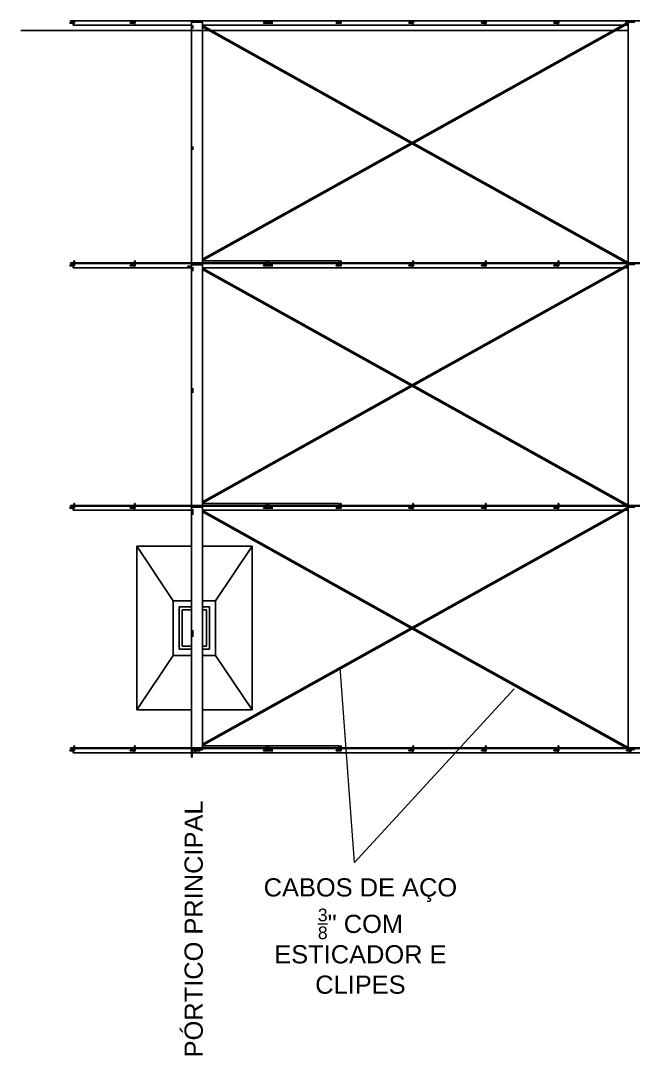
# Model space of a CAD drawing. Header units: inches. Extents: x -37 to 842, y -205 to 94.
# Drawn here: x 5.07 to 10.12, y -202.99 to -194.46 of the extents above; entities that cross this region are included whole.
import ezdxf

# ---------------------------------------------------------------- set-up
doc = ezdxf.new("R2010")
doc.units = ezdxf.units.IN
doc.header["$MEASUREMENT"] = 0
doc.linetypes.add('DIVIDE', pattern=[1.25, 0.5, -0.25, 0, -0.25, 0, -0.25])
doc.layers.add('COTA_COTAS', color=2, linetype='Continuous', lineweight=0)
doc.layers.add('REFERENCIA_DAS_BARRAS', color=2, linetype='Continuous', lineweight=9)
doc.layers.add('LCL-LINHACORTE', color=171, linetype='DIVIDE')
doc.layers.add('Planta_coberta-VIS', color=7, linetype='Continuous')
doc.styles.get("Standard").update_dxf_attribs({"font": 'arial.ttf'})

msp = doc.modelspace()

# ---------------------------------------------------------------- linework, layer by layer
at = {"layer": 'COTA_COTAS'}
for q in [(7.7033, -199.7934), (9.137, -199.9684)]:
    msp.add_line((7.8222, -201.4024), q, dxfattribs=at)
at = {"layer": 'LCL-LINHACORTE', "ltscale": 10}
msp.add_line((5.0703, -194.5401), (29.2764, -194.5401), dxfattribs=at)
at = {"layer": 'Planta_coberta-VIS'}
for p, q in [((5.4739, -194.4798), (5.4739, -194.4748)), ((5.4739, -194.4748), (5.5089, -194.4748)), ((5.4739, -194.4798), (5.5139, -194.4798)), ((5.4805, -194.4616), (5.4805, -194.4566)), ((5.4805, -194.4616), (5.5023, -194.4616)), ((5.5023, -194.4616), (5.5023, -194.4566)), ((5.5023, -194.4748), (5.5023, -194.4616)), ((5.5023, -194.4616), (6.5023, -194.4616)), ((5.5023, -194.4966), (5.5023, -194.4798)), ((5.5023, -194.4966), (6.0054, -194.4966)), ((5.5089, -194.4748), (5.5089, -194.4616)), ((5.5139, -194.4798), (5.5139, -194.4616)), ((5.9739, -194.4798), (5.9739, -194.4748)), ((5.9739, -194.4748), (6.0089, -194.4748)), ((5.9739, -194.4798), (6.0139, -194.4798)), ((6.0054, -194.4966), (6.0074, -194.4966)), ((6.0074, -194.4748), (6.0074, -194.4616)), ((6.0074, -194.4966), (6.0074, -194.4798)), ((6.0074, -194.4966), (6.0102, -194.4966)), ((6.0089, -194.4748), (6.0089, -194.4616)), ((6.0102, -194.4966), (6.4781, -194.4966)), ((6.0139, -194.4798), (6.0139, -194.4616)), ((6.4781, -194.4646), (6.4781, -194.4616)), ((6.4781, -194.4682), (6.4781, -194.4646)), ((6.4781, -194.4646), (6.5681, -194.4646)), ((6.4781, -194.4718), (6.4781, -194.4682)), ((6.4781, -194.4718), (6.5681, -194.4718)), ((6.4781, -196.4566), (6.4781, -194.4718)), ((6.4818, -194.5135), (6.4818, -194.4982)), ((6.4818, -194.5135), (6.4878, -194.5135)), ((6.4818, -194.5228), (6.4818, -194.5135)), ((6.4841, -194.4655), (6.5681, -194.4655)), ((6.4841, -194.4682), (6.4841, -194.4655)), ((6.4841, -194.4709), (6.4841, -194.4682)), ((6.4841, -194.4709), (6.5681, -194.4709)), ((6.4878, -194.4682), (6.4878, -194.4655)), ((6.4878, -194.4709), (6.4878, -194.4682)), ((6.4878, -194.4682), (6.4878, -194.4682)), ((6.4878, -194.5135), (6.4878, -194.4982)), ((6.4878, -194.5228), (6.4878, -194.5135)), ((6.4976, -194.4709), (6.4976, -194.4655)), ((6.5005, -194.4655), (6.5005, -194.4655)), ((6.5005, -194.4655), (6.5007, -194.466)), ((6.5007, -194.4704), (6.5005, -194.4708)), ((6.5005, -194.4708), (6.5005, -194.4709)), ((6.5007, -194.466), (6.501, -194.4665)), ((6.501, -194.4699), (6.5007, -194.4704)), ((6.501, -194.4665), (6.5012, -194.467)), ((6.5012, -194.4694), (6.501, -194.4699)), ((6.5013, -194.4657), (6.5011, -194.4655)), ((6.5011, -194.4709), (6.5013, -194.4707)), ((6.5012, -194.467), (6.5015, -194.4675)), ((6.5015, -194.4688), (6.5012, -194.4694)), ((6.5016, -194.4655), (6.5013, -194.4657)), ((6.5015, -194.4662), (6.5013, -194.4657)), ((6.5013, -194.4707), (6.5015, -194.4702)), ((6.5016, -194.4709), (6.5013, -194.4707)), ((6.5028, -194.4655), (6.5015, -194.4662)), ((6.5018, -194.4667), (6.5015, -194.4662)), ((6.5015, -194.4675), (6.5018, -194.4681)), ((6.5018, -194.4683), (6.5015, -194.4688)), ((6.5015, -194.4702), (6.5018, -194.4697)), ((6.5028, -194.4709), (6.5015, -194.4702)), ((6.504, -194.4655), (6.5018, -194.4667)), ((6.5021, -194.4672), (6.5018, -194.4667)), ((6.5018, -194.4681), (6.5019, -194.4682)), ((6.5019, -194.4682), (6.5018, -194.4683)), ((6.5018, -194.4697), (6.5021, -194.4692)), ((6.504, -194.4709), (6.5018, -194.4697)), ((6.5052, -194.4655), (6.5021, -194.4672)), ((6.5025, -194.4677), (6.5021, -194.4672)), ((6.5021, -194.4692), (6.5025, -194.4686)), ((6.5052, -194.4709), (6.5021, -194.4692)), ((6.5023, -194.4616), (6.5023, -194.4566)), ((6.5023, -194.4616), (6.5023, -194.4566)), ((6.5023, -194.4616), (17.2723, -194.4616)), ((6.5065, -194.4655), (6.5025, -194.4677)), ((6.5028, -194.4683), (6.5025, -194.4677)), ((6.5025, -194.4686), (6.5028, -194.4681)), ((6.5065, -194.4709), (6.5025, -194.4686)), ((6.5078, -194.4655), (6.5028, -194.4683)), ((6.5028, -194.4681), (6.5028, -194.468)), ((6.5078, -194.4709), (6.5028, -194.4681)), ((6.5028, -194.4684), (6.5028, -194.4683)), ((6.5091, -194.4655), (6.5042, -194.4682)), ((6.5091, -194.4709), (6.5042, -194.4682)), ((6.5103, -194.4655), (6.5055, -194.4682)), ((6.5103, -194.4709), (6.5055, -194.4682)), ((6.5115, -194.4655), (6.5067, -194.4682)), ((6.5115, -194.4709), (6.5067, -194.4682)), ((6.5126, -194.4655), (6.5078, -194.4682)), ((6.5126, -194.4709), (6.5078, -194.4682)), ((6.5137, -194.4655), (6.5088, -194.4682)), ((6.5137, -194.4709), (6.5088, -194.4682)), ((6.5146, -194.4655), (6.5098, -194.4682)), ((6.5146, -194.4709), (6.5098, -194.4682)), ((6.5154, -194.4655), (6.5106, -194.4682)), ((6.5154, -194.4709), (6.5106, -194.4682)), ((6.5161, -194.4655), (6.5113, -194.4682)), ((6.5161, -194.4709), (6.5113, -194.4682)), ((6.5167, -194.4655), (6.5118, -194.4682)), ((6.5167, -194.4709), (6.5118, -194.4682)), ((6.5171, -194.4655), (6.5122, -194.4682)), ((6.5171, -194.4709), (6.5122, -194.4682)), ((6.5173, -194.4655), (6.5125, -194.4682)), ((6.5173, -194.4709), (6.5125, -194.4682)), ((6.5174, -194.4655), (6.5126, -194.4682)), ((6.5174, -194.4709), (6.5126, -194.4682)), ((6.5681, -194.4646), (6.5681, -194.4616)), ((6.5681, -194.4655), (6.5681, -194.4646)), ((6.5681, -194.4718), (6.5681, -194.4709)), ((6.5681, -196.4566), (6.5681, -194.4718)), ((6.5681, -196.4326), (10.0776, -194.4775)), ((6.5681, -194.4966), (8.3, -194.4966)), ((8.2973, -195.4625), (6.5681, -194.4991)), ((8.2973, -195.4625), (6.5681, -194.4992)), ((8.2973, -195.4626), (6.5681, -194.4993)), ((8.2973, -195.4629), (6.5681, -194.4995)), ((8.2973, -195.4632), (6.5681, -194.4998)), ((8.2973, -195.4636), (6.5681, -194.5002)), ((8.2973, -195.464), (6.5681, -194.5007)), ((8.2973, -195.4645), (6.5681, -194.5012)), ((8.2973, -195.4651), (6.5681, -194.5018)), ((8.2973, -195.4658), (6.5681, -194.5024)), ((8.2973, -195.4664), (6.5681, -194.5031)), ((8.2973, -195.4671), (6.5681, -194.5038)), ((8.2973, -195.4678), (6.5681, -194.5045)), ((8.2973, -195.4686), (6.5681, -194.5052)), ((10.0695, -196.4566), (6.5681, -194.5059)), ((8.2954, -195.4689), (6.5681, -194.5066)), ((8.2942, -195.4689), (6.5681, -194.5073)), ((8.293, -195.4689), (6.5681, -194.5079)), ((8.2919, -195.4688), (6.5681, -194.5085)), ((8.2908, -195.4688), (6.5681, -194.509)), ((8.2899, -195.4687), (6.5681, -194.5095)), ((8.2891, -195.4686), (6.5681, -194.5099)), ((8.2884, -195.4686), (6.5681, -194.5102)), ((8.2878, -195.4685), (6.5681, -194.5104)), ((8.2874, -195.4684), (6.5681, -194.5105)), ((8.2872, -195.4683), (6.5681, -194.5106)), ((7.0722, -194.4798), (7.0722, -194.4748)), ((7.0722, -194.4748), (7.1006, -194.4748)), ((7.0722, -194.4798), (7.1006, -194.4798)), ((7.0959, -194.4748), (7.0959, -194.4616)), ((7.1006, -194.4748), (7.1207, -194.4748)), ((7.1006, -194.4798), (7.1207, -194.4798)), ((7.1072, -194.4748), (7.1072, -194.4616)), ((7.1122, -194.4748), (7.1122, -194.4616)), ((7.1207, -194.4748), (7.1473, -194.4748)), ((7.1207, -194.4798), (7.1207, -194.4748)), ((7.1207, -194.4798), (7.1473, -194.4798)), ((7.6706, -194.4798), (7.6706, -194.4748)), ((7.6706, -194.4748), (7.7056, -194.4748)), ((7.6706, -194.4798), (7.7106, -194.4798)), ((7.7056, -194.4748), (7.7056, -194.4616)), ((7.7106, -194.4798), (7.7106, -194.4616)), ((8.2689, -194.4798), (8.2689, -194.4748)), ((8.2689, -194.4748), (8.3039, -194.4748)), ((8.2689, -194.4798), (8.3089, -194.4798)), ((8.2973, -195.4632), (10.0776, -194.4714)), ((8.2973, -195.4636), (10.0776, -194.4718)), ((8.2973, -195.464), (10.0776, -194.4722)), ((8.2973, -195.4645), (10.0776, -194.4727)), ((8.2973, -195.4651), (10.0776, -194.4733)), ((8.2973, -195.4658), (10.0776, -194.4739)), ((8.2973, -195.4664), (10.0776, -194.4746)), ((8.2973, -195.4671), (10.0776, -194.4753)), ((8.2973, -195.4678), (10.0776, -194.476)), ((8.2973, -195.4686), (10.0776, -194.4767)), ((8.2973, -195.4625), (10.0639, -194.4783)), ((8.2973, -195.4625), (10.0639, -194.4783)), ((8.2973, -195.4626), (10.0639, -194.4785)), ((8.2973, -195.4629), (10.0639, -194.4787)), ((8.2991, -195.4689), (10.0776, -194.4782)), ((8.3, -194.4966), (8.302, -194.4966)), ((8.3004, -195.4689), (10.0776, -194.4788)), ((8.3016, -195.4689), (10.0776, -194.4794)), ((8.302, -194.4748), (8.302, -194.4616)), ((8.302, -194.4966), (8.302, -194.4798)), ((8.302, -194.4966), (8.3039, -194.4966)), ((8.3027, -195.4688), (10.0776, -194.48)), ((8.3037, -195.4688), (10.0776, -194.4806)), ((8.3039, -194.4748), (8.3039, -194.4616)), ((8.3039, -194.4966), (8.8984, -194.4966)), ((8.3047, -195.4687), (10.0776, -194.481)), ((8.3055, -195.4686), (10.0776, -194.4814)), ((8.3062, -195.4686), (10.0776, -194.4817)), ((8.3067, -195.4685), (10.0776, -194.4819)), ((8.3071, -195.4684), (10.0776, -194.4821)), ((8.3074, -195.4683), (10.0776, -194.4821)), ((8.3089, -194.4798), (8.3089, -194.4616)), ((8.8672, -194.4798), (8.8672, -194.4748)), ((8.8672, -194.4748), (8.9022, -194.4748)), ((8.8672, -194.4798), (8.9072, -194.4798)), ((8.8984, -194.4966), (8.9003, -194.4966)), ((8.9003, -194.4748), (8.9003, -194.4616)), ((8.9003, -194.4966), (8.9003, -194.4798)), ((8.9003, -194.4966), (8.9022, -194.4966)), ((8.9022, -194.4748), (8.9022, -194.4616)), ((8.9022, -194.4966), (9.4967, -194.4966)), ((8.9072, -194.4798), (8.9072, -194.4616)), ((9.4656, -194.4798), (9.4656, -194.4748)), ((9.4656, -194.4748), (9.5006, -194.4748)), ((9.4656, -194.4798), (9.5056, -194.4798)), ((9.4967, -194.4966), (9.4986, -194.4966)), ((9.4986, -194.4748), (9.4986, -194.4616)), ((9.4986, -194.4966), (9.4986, -194.4798)), ((9.4986, -194.4966), (9.5006, -194.4966)), ((9.5006, -194.4748), (9.5006, -194.4616)), ((9.5006, -194.4966), (10.031, -194.4966)), ((9.5056, -194.4798), (9.5056, -194.4616)), ((10.0516, -194.4966), (10.0776, -194.4966)), ((10.052, -194.466), (10.052, -194.4616)), ((10.052, -194.4666), (10.052, -194.466)), ((10.052, -194.466), (10.107, -194.466)), ((10.052, -194.4666), (10.103, -194.4666)), ((10.0639, -194.4789), (10.0639, -194.4748)), ((10.0639, -194.4748), (10.0707, -194.4748)), ((10.068, -194.4764), (10.0776, -194.4711)), ((10.0702, -194.4748), (10.0776, -194.4707)), ((10.0702, -194.4748), (10.0776, -194.4707)), ((10.0705, -194.4748), (10.0776, -194.4708)), ((10.0776, -194.4704), (10.0776, -194.4672)), ((10.0776, -194.4704), (10.1326, -194.4704)), ((10.0776, -196.4566), (10.0776, -194.4704)), ((10.0792, -194.4666), (10.082, -194.4682)), ((10.0792, -194.4666), (10.0821, -194.4682)), ((10.0795, -194.4666), (10.0823, -194.4682)), ((10.0799, -194.4666), (10.0827, -194.4682)), ((10.0804, -194.4666), (10.0833, -194.4682)), ((10.0811, -194.4666), (10.084, -194.4682)), ((10.0816, -194.4698), (10.0816, -194.468)), ((10.0816, -194.4684), (10.082, -194.4682)), ((10.0816, -194.4695), (10.084, -194.4682)), ((10.0816, -194.4691), (10.0833, -194.4682)), ((10.0816, -194.4688), (10.0827, -194.4682)), ((10.0816, -194.4686), (10.0823, -194.4682)), ((10.0816, -194.4685), (10.0821, -194.4682)), ((10.0816, -194.4698), (10.1326, -194.4698)), ((10.0819, -194.4666), (10.0848, -194.4682)), ((10.0819, -194.4698), (10.0848, -194.4682)), ((10.0829, -194.4666), (10.0857, -194.4682)), ((10.0829, -194.4698), (10.0857, -194.4682)), ((10.0839, -194.4666), (10.0868, -194.4682)), ((10.0839, -194.4698), (10.0868, -194.4682)), ((10.0851, -194.4666), (10.0879, -194.4682)), ((10.0851, -194.4698), (10.0879, -194.4682)), ((10.0863, -194.4666), (10.0891, -194.4682)), ((10.0863, -194.4698), (10.0891, -194.4682)), ((10.0875, -194.4666), (10.0904, -194.4682)), ((10.0875, -194.4698), (10.0904, -194.4682)), ((10.0888, -194.4666), (10.0918, -194.4683)), ((10.0888, -194.4698), (10.0918, -194.4681)), ((10.0901, -194.4666), (10.0921, -194.4677)), ((10.0901, -194.4698), (10.0921, -194.4686)), ((10.0914, -194.4666), (10.0924, -194.4672)), ((10.0914, -194.4698), (10.0924, -194.4692)), ((10.0921, -194.4677), (10.0918, -194.4683)), ((10.0918, -194.468), (10.0918, -194.4681)), ((10.0918, -194.4681), (10.0921, -194.4686)), ((10.0918, -194.4683), (10.0918, -194.4684)), ((10.0924, -194.4672), (10.0921, -194.4677)), ((10.0921, -194.4686), (10.0924, -194.4692)), ((10.0927, -194.4667), (10.0924, -194.4672)), ((10.0924, -194.4692), (10.0927, -194.4697)), ((10.0926, -194.4666), (10.0927, -194.4667)), ((10.0926, -194.4698), (10.0927, -194.4697)), ((10.0928, -194.4666), (10.0927, -194.4667)), ((10.0927, -194.4682), (10.0928, -194.4681)), ((10.0928, -194.4683), (10.0927, -194.4682)), ((10.0927, -194.4697), (10.0928, -194.4698)), ((10.0928, -194.4681), (10.0931, -194.4675)), ((10.0931, -194.4688), (10.0928, -194.4683)), ((10.0931, -194.4675), (10.0933, -194.467)), ((10.0933, -194.4694), (10.0931, -194.4688)), ((10.0933, -194.467), (10.0936, -194.4666)), ((10.0936, -194.4698), (10.0933, -194.4694)), ((10.097, -194.4698), (10.097, -194.4666)), ((10.0989, -194.4698), (10.0989, -194.4666)), ((10.103, -194.4682), (10.103, -194.4666)), ((10.1039, -194.4698), (10.1039, -194.4682)), ((10.107, -194.466), (10.107, -194.4616)), ((10.107, -194.4692), (10.107, -194.466)), ((6.5681, -196.4258), (8.287, -195.4682)), ((6.5681, -196.4259), (8.2871, -195.4682)), ((6.5681, -196.426), (8.2872, -195.4683)), ((6.5681, -196.4262), (8.2874, -195.4684)), ((6.5681, -196.4269), (8.2883, -195.4685)), ((6.5681, -196.4265), (8.2878, -195.4685)), ((6.5681, -196.4274), (8.289, -195.4686)), ((6.5681, -196.4279), (8.2898, -195.4687)), ((6.5681, -196.4291), (8.2918, -195.4688)), ((6.5681, -196.4285), (8.2908, -195.4688)), ((6.5681, -196.4319), (8.2966, -195.4689)), ((6.5681, -196.4312), (8.2953, -195.4689)), ((6.5681, -196.4305), (8.2941, -195.4689)), ((6.5681, -196.4298), (8.2929, -195.4689)), ((6.5681, -196.4333), (8.2973, -195.47)), ((6.5681, -196.434), (8.2973, -195.4706)), ((6.5681, -196.4346), (8.2973, -195.4713)), ((6.5681, -196.4352), (8.2973, -195.4718)), ((6.5681, -196.4357), (8.2973, -195.4724)), ((6.5681, -196.4362), (8.2973, -195.4728)), ((6.5681, -196.4366), (8.2973, -195.4732)), ((6.5681, -196.4369), (8.2973, -195.4735)), ((6.5681, -196.4371), (8.2973, -195.4737)), ((6.5681, -196.4373), (8.2973, -195.4739)), ((6.5681, -196.4372), (8.2973, -195.4739)), ((10.0683, -196.4566), (8.2973, -195.47)), ((10.0671, -196.4566), (8.2973, -195.4706)), ((10.066, -196.4566), (8.2973, -195.4713)), ((10.0649, -196.4566), (8.2973, -195.4718)), ((10.064, -196.4566), (8.2973, -195.4724)), ((10.0632, -196.4566), (8.2973, -195.4728)), ((10.0625, -196.4566), (8.2973, -195.4732)), ((10.0619, -196.4566), (8.2973, -195.4735)), ((10.0615, -196.4566), (8.2973, -195.4737)), ((10.0612, -196.4566), (8.2973, -195.4739)), ((10.0613, -196.4566), (8.2973, -195.4739)), ((10.0708, -196.4566), (8.2979, -195.4689)), ((10.0721, -196.4566), (8.2992, -195.4689)), ((10.0734, -196.4566), (8.3005, -195.4689)), ((10.0746, -196.4566), (8.3017, -195.4689)), ((10.0758, -196.4566), (8.3028, -195.4688)), ((10.077, -196.4566), (8.3038, -195.4688)), ((10.0776, -196.4564), (8.3047, -195.4687)), ((10.0776, -196.4558), (8.3056, -195.4686)), ((10.0776, -196.4554), (8.3062, -195.4685)), ((10.0776, -196.455), (8.3068, -195.4685)), ((10.0776, -196.4547), (8.3072, -195.4684)), ((10.0776, -196.4545), (8.3074, -195.4683)), ((10.0776, -196.4543), (8.3075, -195.4682)), ((10.0776, -196.4543), (8.3076, -195.4682)), ((6.4818, -195.512), (6.4818, -195.4957)), ((6.4818, -195.512), (6.4878, -195.512)), ((6.4818, -195.5241), (6.4818, -195.512)), ((6.4878, -195.512), (6.4878, -195.4957)), ((6.4878, -195.5241), (6.4878, -195.512)), ((5.4739, -196.4798), (5.4739, -196.4748)), ((5.4739, -196.4748), (5.5089, -196.4748)), ((5.4739, -196.4798), (5.5139, -196.4798)), ((5.4805, -196.4616), (5.4805, -196.4566)), ((5.4805, -196.4566), (5.5023, -196.4566)), ((5.4805, -196.4616), (5.5023, -196.4616)), ((5.5023, -196.4616), (5.5023, -196.4566)), ((5.5023, -196.4566), (6.5023, -196.4566)), ((5.5023, -196.4748), (5.5023, -196.4616)), ((5.5023, -196.4616), (6.5023, -196.4616)), ((5.5023, -196.4966), (5.5023, -196.4798)), ((5.5023, -196.4966), (6.0054, -196.4966)), ((5.5089, -196.4566), (5.5089, -196.4398)), ((5.5089, -196.4398), (5.5139, -196.4398)), ((5.5089, -196.4748), (5.5089, -196.4616)), ((5.5139, -196.4566), (5.5139, -196.4398)), ((5.5139, -196.4798), (5.5139, -196.4616)), ((5.9739, -196.4798), (5.9739, -196.4748)), ((5.9739, -196.4748), (6.0089, -196.4748)), ((5.9739, -196.4798), (6.0139, -196.4798)), ((6.0054, -196.4966), (6.0074, -196.4966)), ((6.0074, -196.4748), (6.0074, -196.4616)), ((6.0074, -196.4966), (6.0074, -196.4798)), ((6.0074, -196.4966), (6.0102, -196.4966)), ((6.0089, -196.4566), (6.0089, -196.4398)), ((6.0089, -196.4398), (6.0139, -196.4398)), ((6.0089, -196.4748), (6.0089, -196.4616)), ((6.0102, -196.4966), (6.4781, -196.4966)), ((6.0139, -196.4566), (6.0139, -196.4398)), ((6.0139, -196.4798), (6.0139, -196.4616)), ((6.4478, -196.4887), (6.4478, -196.4827)), ((6.4478, -196.4827), (6.4781, -196.4827)), ((6.4478, -196.4887), (6.4781, -196.4887)), ((6.4781, -196.4718), (6.4781, -196.4616)), ((6.4781, -196.4718), (6.5681, -196.4718)), ((6.4781, -198.4566), (6.4781, -196.4718)), ((6.4781, -196.4718), (6.5681, -196.4718)), ((6.4818, -196.5101), (6.4818, -196.4931)), ((6.4878, -196.5101), (6.4878, -196.4931)), ((6.5023, -196.4616), (6.5023, -196.4566)), ((6.5023, -196.4616), (6.5023, -196.4566)), ((6.5023, -196.4566), (10.0923, -196.4566)), ((6.5023, -196.4616), (10.0923, -196.4616)), ((6.5681, -196.4398), (7.0924, -196.4398)), ((6.5681, -196.4718), (6.5681, -196.4616)), ((6.5681, -198.4566), (6.5681, -196.4718)), ((6.5681, -198.4326), (10.0776, -196.4775)), ((6.5681, -196.4966), (8.3, -196.4966)), ((8.2973, -197.4625), (6.5681, -196.4991)), ((8.2973, -197.4625), (6.5681, -196.4992)), ((8.2973, -197.4626), (6.5681, -196.4993)), ((8.2973, -197.4629), (6.5681, -196.4995)), ((8.2973, -197.4632), (6.5681, -196.4998)), ((8.2973, -197.4636), (6.5681, -196.5002)), ((8.2973, -197.464), (6.5681, -196.5007)), ((8.2973, -197.4645), (6.5681, -196.5012)), ((8.2973, -197.4651), (6.5681, -196.5018)), ((8.2973, -197.4658), (6.5681, -196.5024)), ((8.2973, -197.4664), (6.5681, -196.5031)), ((8.2973, -197.4671), (6.5681, -196.5038)), ((7.0722, -196.4798), (7.0722, -196.4748)), ((7.0722, -196.4748), (7.1006, -196.4748)), ((7.0722, -196.4798), (7.1006, -196.4798)), ((7.0924, -196.4398), (7.0959, -196.4398)), ((7.0924, -196.4566), (7.0924, -196.4398)), ((7.0959, -196.4398), (7.1072, -196.4398)), ((7.0959, -196.4566), (7.0959, -196.4398)), ((7.0959, -196.4748), (7.0959, -196.4616)), ((7.1006, -196.4748), (7.1207, -196.4748)), ((7.1006, -196.4798), (7.1207, -196.4798)), ((7.1072, -196.4566), (7.1072, -196.4398)), ((7.1072, -196.4398), (7.1122, -196.4398)), ((7.1072, -196.4748), (7.1072, -196.4616)), ((7.1122, -196.4398), (7.6943, -196.4398)), ((7.1122, -196.4566), (7.1122, -196.4398)), ((7.1122, -196.4748), (7.1122, -196.4616)), ((7.1207, -196.4748), (7.1473, -196.4748)), ((7.1207, -196.4798), (7.1207, -196.4748)), ((7.1207, -196.4798), (7.1473, -196.4798)), ((7.6706, -196.4798), (7.6706, -196.4748)), ((7.6706, -196.4748), (7.7056, -196.4748)), ((7.6706, -196.4798), (7.7106, -196.4798)), ((7.6943, -196.4566), (7.6943, -196.4398)), ((7.7056, -196.4566), (7.7056, -196.4398)), ((7.7056, -196.4398), (7.7106, -196.4398)), ((7.7056, -196.4748), (7.7056, -196.4616)), ((7.7106, -196.4566), (7.7106, -196.4398)), ((7.7106, -196.4798), (7.7106, -196.4616)), ((8.2689, -196.4798), (8.2689, -196.4748)), ((8.2689, -196.4748), (8.3039, -196.4748)), ((8.2689, -196.4798), (8.3089, -196.4798)), ((8.2973, -197.4632), (10.0776, -196.4714)), ((8.2973, -197.4636), (10.0776, -196.4718)), ((8.2973, -197.464), (10.0776, -196.4722)), ((8.2973, -197.4645), (10.0776, -196.4727)), ((8.2973, -197.4651), (10.0776, -196.4733)), ((8.2973, -197.4658), (10.0776, -196.4739)), ((8.2973, -197.4664), (10.0776, -196.4746)), ((8.2973, -197.4671), (10.0776, -196.4753)), ((8.2973, -197.4678), (10.0776, -196.476)), ((8.2973, -197.4686), (10.0776, -196.4767)), ((8.2973, -197.4625), (10.0639, -196.4783)), ((8.2973, -197.4625), (10.0639, -196.4783)), ((8.2973, -197.4626), (10.0639, -196.4785)), ((8.2973, -197.4629), (10.0639, -196.4787)), ((8.2991, -197.4689), (10.0776, -196.4782)), ((8.3, -196.4966), (8.302, -196.4966)), ((8.3004, -197.4689), (10.0776, -196.4788)), ((8.3016, -197.4689), (10.0776, -196.4794)), ((8.302, -196.4748), (8.302, -196.4616)), ((8.302, -196.4966), (8.302, -196.4798)), ((8.302, -196.4966), (8.3039, -196.4966)), ((8.3027, -197.4688), (10.0776, -196.48)), ((8.3037, -197.4688), (10.0776, -196.4806)), ((8.3039, -196.4566), (8.3039, -196.4398)), ((8.3039, -196.4398), (8.3089, -196.4398)), ((8.3039, -196.4748), (8.3039, -196.4616)), ((8.3039, -196.4966), (8.8984, -196.4966)), ((8.3047, -197.4687), (10.0776, -196.481)), ((8.3055, -197.4686), (10.0776, -196.4814)), ((8.3062, -197.4686), (10.0776, -196.4817)), ((8.3067, -197.4685), (10.0776, -196.4819)), ((8.3071, -197.4684), (10.0776, -196.4821)), ((8.3074, -197.4683), (10.0776, -196.4821)), ((8.3089, -196.4566), (8.3089, -196.4398)), ((8.3089, -196.4798), (8.3089, -196.4616)), ((8.8672, -196.4798), (8.8672, -196.4748)), ((8.8672, -196.4748), (8.9022, -196.4748)), ((8.8672, -196.4798), (8.9072, -196.4798)), ((8.8984, -196.4966), (8.9003, -196.4966)), ((8.9003, -196.4748), (8.9003, -196.4616)), ((8.9003, -196.4966), (8.9003, -196.4798)), ((8.9003, -196.4966), (8.9022, -196.4966)), ((8.9022, -196.4566), (8.9022, -196.4398)), ((8.9022, -196.4398), (8.9072, -196.4398)), ((8.9022, -196.4748), (8.9022, -196.4616)), ((8.9022, -196.4966), (9.4967, -196.4966)), ((8.9072, -196.4566), (8.9072, -196.4398)), ((8.9072, -196.4798), (8.9072, -196.4616)), ((9.4656, -196.4798), (9.4656, -196.4748)), ((9.4656, -196.4748), (9.5006, -196.4748)), ((9.4656, -196.4798), (9.5056, -196.4798)), ((9.4967, -196.4966), (9.4986, -196.4966)), ((9.4986, -196.4748), (9.4986, -196.4616)), ((9.4986, -196.4966), (9.4986, -196.4798)), ((9.4986, -196.4966), (9.5006, -196.4966)), ((9.5006, -196.4566), (9.5006, -196.4398)), ((9.5006, -196.4398), (9.5056, -196.4398)), ((9.5006, -196.4748), (9.5006, -196.4616)), ((9.5006, -196.4966), (10.031, -196.4966)), ((9.5056, -196.4566), (9.5056, -196.4398)), ((9.5056, -196.4798), (9.5056, -196.4616)), ((10.0516, -196.4966), (10.0776, -196.4966)), ((10.0639, -196.4789), (10.0639, -196.4748)), ((10.0639, -196.4748), (10.0707, -196.4748)), ((10.068, -196.4764), (10.0776, -196.4711)), ((10.0776, -196.4657), (10.0702, -196.4616)), ((10.0776, -196.4657), (10.0702, -196.4616)), ((10.0702, -196.4748), (10.0776, -196.4707)), ((10.0702, -196.4748), (10.0776, -196.4707)), ((10.0776, -196.4655), (10.0705, -196.4616)), ((10.0705, -196.4748), (10.0776, -196.4708)), ((10.0776, -196.4653), (10.0709, -196.4616)), ((10.0776, -196.465), (10.0714, -196.4616)), ((10.0776, -196.4646), (10.0721, -196.4616)), ((10.0776, -196.4642), (10.073, -196.4616)), ((10.0776, -196.4637), (10.0739, -196.4616)), ((10.0776, -196.4631), (10.0749, -196.4616)), ((10.0776, -196.4624), (10.0761, -196.4616)), ((10.0776, -196.4618), (10.0773, -196.4616)), ((10.0776, -196.4704), (10.0776, -196.4616)), ((10.0776, -196.4704), (10.1326, -196.4704)), ((10.0776, -196.4704), (10.1326, -196.4704)), ((10.0776, -198.4566), (10.0776, -196.4704)), ((10.0923, -196.4616), (10.0923, -196.4566)), ((10.0923, -196.4566), (10.6906, -196.4566)), ((10.0923, -196.4616), (10.0923, -196.4566)), ((10.0923, -196.4616), (10.6906, -196.4616)), ((6.4818, -196.5101), (6.4878, -196.5101)), ((6.4818, -196.526), (6.4818, -196.5101)), ((6.4878, -196.526), (6.4878, -196.5101)), ((8.2973, -197.4678), (6.5681, -196.5045)), ((8.2973, -197.4686), (6.5681, -196.5052)), ((10.0695, -198.4566), (6.5681, -196.5059)), ((8.2954, -197.4689), (6.5681, -196.5066)), ((8.2942, -197.4689), (6.5681, -196.5073)), ((8.293, -197.4689), (6.5681, -196.5079)), ((8.2919, -197.4688), (6.5681, -196.5085)), ((8.2908, -197.4688), (6.5681, -196.509)), ((8.2899, -197.4687), (6.5681, -196.5095)), ((8.2891, -197.4686), (6.5681, -196.5099)), ((8.2884, -197.4686), (6.5681, -196.5102)), ((8.2878, -197.4685), (6.5681, -196.5104)), ((8.2874, -197.4684), (6.5681, -196.5105)), ((8.2872, -197.4683), (6.5681, -196.5106)), ((6.4818, -197.5077), (6.4818, -197.4904)), ((6.4818, -197.5077), (6.4878, -197.5077)), ((6.4818, -197.5288), (6.4818, -197.5077)), ((6.4878, -197.5077), (6.4878, -197.4904)), ((6.4878, -197.5288), (6.4878, -197.5077)), ((6.5681, -198.4258), (8.287, -197.4682)), ((6.5681, -198.4259), (8.2871, -197.4682)), ((6.5681, -198.426), (8.2872, -197.4683)), ((6.5681, -198.4262), (8.2874, -197.4684)), ((6.5681, -198.4269), (8.2883, -197.4685)), ((6.5681, -198.4265), (8.2878, -197.4685)), ((6.5681, -198.4274), (8.289, -197.4686)), ((6.5681, -198.4279), (8.2898, -197.4687)), ((6.5681, -198.4291), (8.2918, -197.4688)), ((6.5681, -198.4285), (8.2908, -197.4688)), ((6.5681, -198.4319), (8.2966, -197.4689)), ((6.5681, -198.4312), (8.2953, -197.4689)), ((6.5681, -198.4305), (8.2941, -197.4689)), ((6.5681, -198.4298), (8.2929, -197.4689)), ((6.5681, -198.4333), (8.2973, -197.47)), ((6.5681, -198.434), (8.2973, -197.4706)), ((6.5681, -198.4346), (8.2973, -197.4713)), ((6.5681, -198.4352), (8.2973, -197.4718)), ((6.5681, -198.4357), (8.2973, -197.4724)), ((6.5681, -198.4362), (8.2973, -197.4728)), ((6.5681, -198.4366), (8.2973, -197.4732)), ((6.5681, -198.4369), (8.2973, -197.4735)), ((6.5681, -198.4371), (8.2973, -197.4737)), ((6.5681, -198.4373), (8.2973, -197.4739)), ((6.5681, -198.4372), (8.2973, -197.4739)), ((10.0683, -198.4566), (8.2973, -197.47)), ((10.0671, -198.4566), (8.2973, -197.4706)), ((10.066, -198.4566), (8.2973, -197.4713)), ((10.0649, -198.4566), (8.2973, -197.4718)), ((10.064, -198.4566), (8.2973, -197.4724)), ((10.0632, -198.4566), (8.2973, -197.4728)), ((10.0625, -198.4566), (8.2973, -197.4732)), ((10.0619, -198.4566), (8.2973, -197.4735)), ((10.0615, -198.4566), (8.2973, -197.4737)), ((10.0612, -198.4566), (8.2973, -197.4739)), ((10.0613, -198.4566), (8.2973, -197.4739)), ((10.0708, -198.4566), (8.2979, -197.4689)), ((10.0721, -198.4566), (8.2992, -197.4689)), ((10.0734, -198.4566), (8.3005, -197.4689)), ((10.0746, -198.4566), (8.3017, -197.4689)), ((10.0758, -198.4566), (8.3028, -197.4688)), ((10.077, -198.4566), (8.3038, -197.4688)), ((10.0776, -198.4564), (8.3047, -197.4687)), ((10.0776, -198.4558), (8.3056, -197.4686)), ((10.0776, -198.4554), (8.3062, -197.4685)), ((10.0776, -198.455), (8.3068, -197.4685)), ((10.0776, -198.4547), (8.3072, -197.4684)), ((10.0776, -198.4545), (8.3074, -197.4683)), ((10.0776, -198.4543), (8.3075, -197.4682)), ((10.0776, -198.4543), (8.3076, -197.4682)), ((5.4805, -198.4616), (5.4805, -198.4566)), ((5.4805, -198.4566), (5.5023, -198.4566)), ((5.4805, -198.4616), (5.5023, -198.4616)), ((5.5023, -198.4616), (5.5023, -198.4566)), ((5.5023, -198.4566), (6.5023, -198.4566)), ((5.5023, -198.4748), (5.5023, -198.4616)), ((5.5023, -198.4616), (6.5023, -198.4616)), ((5.5089, -198.4566), (5.5089, -198.4398)), ((5.5089, -198.4398), (5.5139, -198.4398)), ((5.5089, -198.4748), (5.5089, -198.4616)), ((5.5139, -198.4566), (5.5139, -198.4398)), ((5.5139, -198.4798), (5.5139, -198.4616)), ((6.0074, -198.4748), (6.0074, -198.4616)), ((6.0089, -198.4566), (6.0089, -198.4398)), ((6.0089, -198.4398), (6.0139, -198.4398)), ((6.0089, -198.4748), (6.0089, -198.4616)), ((6.0139, -198.4566), (6.0139, -198.4398)), ((6.0139, -198.4798), (6.0139, -198.4616)), ((6.4781, -198.4718), (6.4781, -198.4616)), ((6.5023, -198.4616), (6.5023, -198.4566)), ((6.5023, -198.4616), (6.5023, -198.4566)), ((6.5023, -198.4566), (10.0923, -198.4566)), ((6.5023, -198.4616), (10.0923, -198.4616)), ((6.5681, -198.4398), (7.0924, -198.4398)), ((6.5681, -198.4718), (6.5681, -198.4616)), ((7.0924, -198.4398), (7.0959, -198.4398)), ((7.0924, -198.4566), (7.0924, -198.4398)), ((7.0959, -198.4398), (7.1072, -198.4398)), ((7.0959, -198.4566), (7.0959, -198.4398)), ((7.0959, -198.4748), (7.0959, -198.4616)), ((7.1072, -198.4566), (7.1072, -198.4398)), ((7.1072, -198.4398), (7.1122, -198.4398)), ((7.1072, -198.4748), (7.1072, -198.4616)), ((7.1122, -198.4398), (7.6943, -198.4398)), ((7.1122, -198.4566), (7.1122, -198.4398)), ((7.1122, -198.4748), (7.1122, -198.4616)), ((7.6943, -198.4566), (7.6943, -198.4398)), ((7.7056, -198.4566), (7.7056, -198.4398)), ((7.7056, -198.4398), (7.7106, -198.4398)), ((7.7056, -198.4748), (7.7056, -198.4616)), ((7.7106, -198.4566), (7.7106, -198.4398)), ((7.7106, -198.4798), (7.7106, -198.4616)), ((8.302, -198.4748), (8.302, -198.4616)), ((8.3039, -198.4566), (8.3039, -198.4398)), ((8.3039, -198.4398), (8.3089, -198.4398)), ((8.3039, -198.4748), (8.3039, -198.4616)), ((8.3089, -198.4566), (8.3089, -198.4398)), ((8.3089, -198.4798), (8.3089, -198.4616)), ((8.9003, -198.4748), (8.9003, -198.4616)), ((8.9022, -198.4566), (8.9022, -198.4398)), ((8.9022, -198.4398), (8.9072, -198.4398)), ((8.9022, -198.4748), (8.9022, -198.4616)), ((8.9072, -198.4566), (8.9072, -198.4398)), ((8.9072, -198.4798), (8.9072, -198.4616)), ((9.4986, -198.4748), (9.4986, -198.4616)), ((9.5006, -198.4566), (9.5006, -198.4398)), ((9.5006, -198.4398), (9.5056, -198.4398)), ((9.5006, -198.4748), (9.5006, -198.4616)), ((9.5056, -198.4566), (9.5056, -198.4398)), ((9.5056, -198.4798), (9.5056, -198.4616)), ((10.0776, -198.4657), (10.0702, -198.4616)), ((10.0776, -198.4657), (10.0702, -198.4616)), ((10.0776, -198.4655), (10.0705, -198.4616)), ((10.0776, -198.4653), (10.0709, -198.4616)), ((10.0776, -198.465), (10.0714, -198.4616)), ((10.0776, -198.4646), (10.0721, -198.4616)), ((10.0776, -198.4642), (10.073, -198.4616)), ((10.0776, -198.4637), (10.0739, -198.4616)), ((10.0776, -198.4631), (10.0749, -198.4616)), ((10.0776, -198.4624), (10.0761, -198.4616)), ((10.0776, -198.4618), (10.0773, -198.4616)), ((10.0776, -198.4704), (10.0776, -198.4616)), ((10.0923, -198.4616), (10.0923, -198.4566)), ((10.0923, -198.4616), (10.0923, -198.4566)), ((10.0923, -198.4566), (13.6823, -198.4566)), ((10.0923, -198.4616), (13.6823, -198.4616)), ((5.4739, -198.4798), (5.4739, -198.4748)), ((5.4739, -198.4748), (5.5089, -198.4748)), ((5.4739, -198.4798), (5.5139, -198.4798)), ((5.5023, -198.4966), (5.5023, -198.4798)), ((5.5023, -198.4966), (6.0054, -198.4966)), ((5.9739, -198.4798), (5.9739, -198.4748)), ((5.9739, -198.4748), (6.0089, -198.4748)), ((5.9739, -198.4798), (6.0139, -198.4798)), ((6.0054, -198.4966), (6.0074, -198.4966)), ((6.0074, -198.4966), (6.0074, -198.4798)), ((6.0074, -198.4966), (6.0102, -198.4966)), ((6.0102, -198.4966), (6.4781, -198.4966)), ((6.4781, -198.4718), (6.5681, -198.4718)), ((6.4781, -200.4566), (6.4781, -198.4718)), ((6.4781, -198.4718), (6.5681, -198.4718)), ((6.4818, -198.5047), (6.4818, -198.4876)), ((6.4818, -198.5047), (6.4878, -198.5047)), ((6.4818, -198.5333), (6.4818, -198.5047)), ((6.4878, -198.5047), (6.4878, -198.4876)), ((6.4878, -198.5333), (6.4878, -198.5047)), ((6.5681, -200.4566), (6.5681, -198.4718)), ((6.5681, -200.4326), (10.0776, -198.4775)), ((6.5681, -198.4966), (8.3, -198.4966)), ((8.2973, -199.4625), (6.5681, -198.4991)), ((8.2973, -199.4625), (6.5681, -198.4992)), ((8.2973, -199.4626), (6.5681, -198.4993)), ((8.2973, -199.4629), (6.5681, -198.4995)), ((8.2973, -199.4632), (6.5681, -198.4998)), ((8.2973, -199.4636), (6.5681, -198.5002)), ((8.2973, -199.464), (6.5681, -198.5007)), ((8.2973, -199.4645), (6.5681, -198.5012)), ((8.2973, -199.4651), (6.5681, -198.5018)), ((8.2973, -199.4658), (6.5681, -198.5024)), ((8.2973, -199.4664), (6.5681, -198.5031)), ((8.2973, -199.4671), (6.5681, -198.5038)), ((8.2973, -199.4678), (6.5681, -198.5045)), ((8.2973, -199.4686), (6.5681, -198.5052)), ((10.0695, -200.4566), (6.5681, -198.5059)), ((8.2954, -199.4689), (6.5681, -198.5066)), ((8.2942, -199.4689), (6.5681, -198.5073)), ((8.293, -199.4689), (6.5681, -198.5079)), ((8.2919, -199.4688), (6.5681, -198.5085)), ((8.2908, -199.4688), (6.5681, -198.509)), ((8.2899, -199.4687), (6.5681, -198.5095)), ((8.2891, -199.4686), (6.5681, -198.5099)), ((8.2884, -199.4686), (6.5681, -198.5102)), ((8.2878, -199.4685), (6.5681, -198.5104)), ((8.2874, -199.4684), (6.5681, -198.5105)), ((8.2872, -199.4683), (6.5681, -198.5106)), ((7.0722, -198.4798), (7.0722, -198.4748)), ((7.0722, -198.4748), (7.1006, -198.4748)), ((7.0722, -198.4798), (7.1006, -198.4798)), ((7.1006, -198.4748), (7.1207, -198.4748)), ((7.1006, -198.4798), (7.1207, -198.4798)), ((7.1207, -198.4748), (7.1473, -198.4748)), ((7.1207, -198.4798), (7.1207, -198.4748)), ((7.1207, -198.4798), (7.1473, -198.4798)), ((7.6706, -198.4798), (7.6706, -198.4748)), ((7.6706, -198.4748), (7.7056, -198.4748)), ((7.6706, -198.4798), (7.7106, -198.4798)), ((8.2689, -198.4798), (8.2689, -198.4748)), ((8.2689, -198.4748), (8.3039, -198.4748)), ((8.2689, -198.4798), (8.3089, -198.4798)), ((8.2973, -199.4632), (10.0776, -198.4714)), ((8.2973, -199.4636), (10.0776, -198.4718)), ((8.2973, -199.464), (10.0776, -198.4722)), ((8.2973, -199.4645), (10.0776, -198.4727)), ((8.2973, -199.4651), (10.0776, -198.4733)), ((8.2973, -199.4658), (10.0776, -198.4739)), ((8.2973, -199.4664), (10.0776, -198.4746)), ((8.2973, -199.4671), (10.0776, -198.4753)), ((8.2973, -199.4678), (10.0776, -198.476)), ((8.2973, -199.4686), (10.0776, -198.4767)), ((8.2973, -199.4625), (10.0639, -198.4783)), ((8.2973, -199.4625), (10.0639, -198.4783)), ((8.2973, -199.4626), (10.0639, -198.4785)), ((8.2973, -199.4629), (10.0639, -198.4787)), ((8.2991, -199.4689), (10.0776, -198.4782)), ((8.3, -198.4966), (8.302, -198.4966)), ((8.3004, -199.4689), (10.0776, -198.4788)), ((8.3016, -199.4689), (10.0776, -198.4794)), ((8.302, -198.4966), (8.302, -198.4798)), ((8.302, -198.4966), (8.3039, -198.4966)), ((8.3027, -199.4688), (10.0776, -198.48)), ((8.3037, -199.4688), (10.0776, -198.4806)), ((8.3039, -198.4966), (8.8984, -198.4966)), ((8.3047, -199.4687), (10.0776, -198.481)), ((8.3055, -199.4686), (10.0776, -198.4814)), ((8.3062, -199.4686), (10.0776, -198.4817)), ((8.3067, -199.4685), (10.0776, -198.4819)), ((8.3071, -199.4684), (10.0776, -198.4821)), ((8.3074, -199.4683), (10.0776, -198.4821)), ((8.8672, -198.4798), (8.8672, -198.4748)), ((8.8672, -198.4748), (8.9022, -198.4748)), ((8.8672, -198.4798), (8.9072, -198.4798)), ((8.8984, -198.4966), (8.9003, -198.4966)), ((8.9003, -198.4966), (8.9003, -198.4798)), ((8.9003, -198.4966), (8.9022, -198.4966)), ((8.9022, -198.4966), (9.4967, -198.4966)), ((9.4656, -198.4798), (9.4656, -198.4748)), ((9.4656, -198.4748), (9.5006, -198.4748)), ((9.4656, -198.4798), (9.5056, -198.4798)), ((9.4967, -198.4966), (9.4986, -198.4966)), ((9.4986, -198.4966), (9.4986, -198.4798)), ((9.4986, -198.4966), (9.5006, -198.4966)), ((9.5006, -198.4966), (10.031, -198.4966)), ((10.0516, -198.4966), (10.0776, -198.4966)), ((10.0639, -198.4789), (10.0639, -198.4748)), ((10.0639, -198.4748), (10.0707, -198.4748)), ((10.068, -198.4764), (10.0776, -198.4711)), ((10.0702, -198.4748), (10.0776, -198.4707)), ((10.0702, -198.4748), (10.0776, -198.4707)), ((10.0705, -198.4748), (10.0776, -198.4708)), ((10.0776, -198.4704), (10.1326, -198.4704)), ((10.0776, -198.4704), (10.1326, -198.4704)), ((10.0776, -200.4566), (10.0776, -198.4704)), ((6.0273, -200.1432), (6.0273, -198.7932)), ((6.0273, -198.7932), (6.3273, -199.2432)), ((6.0273, -198.7932), (6.4781, -198.7932)), ((6.0273, -200.1432), (6.0273, -198.7932)), ((6.0273, -198.7932), (6.4781, -198.7932)), ((6.5681, -198.7932), (6.9773, -198.7932)), ((6.5681, -198.7932), (6.9773, -198.7932)), ((6.6773, -199.2432), (6.9773, -198.7932)), ((6.9773, -200.1432), (6.9773, -198.7932)), ((6.9773, -200.1432), (6.9773, -198.7932)), ((6.3273, -199.6932), (6.3273, -199.2432)), ((6.3273, -199.2432), (6.4781, -199.2432)), ((6.3773, -199.6432), (6.3773, -199.2932)), ((6.3773, -199.2932), (6.4781, -199.2932)), ((6.4023, -199.6182), (6.4023, -199.3182)), ((6.4023, -199.3182), (6.4781, -199.3182)), ((6.5681, -199.2432), (6.6773, -199.2432)), ((6.5681, -199.2932), (6.6273, -199.2932)), ((6.5681, -199.3182), (6.6023, -199.3182)), ((6.6023, -199.6182), (6.6023, -199.3182)), ((6.6273, -199.6432), (6.6273, -199.2932)), ((6.6773, -199.6932), (6.6773, -199.2432)), ((6.4818, -199.5009), (6.4818, -199.4847)), ((6.4878, -199.5009), (6.4878, -199.4847)), ((6.5681, -200.4258), (8.287, -199.4682)), ((6.5681, -200.4259), (8.2871, -199.4682)), ((6.5681, -200.426), (8.2872, -199.4683)), ((6.5681, -200.4262), (8.2874, -199.4684)), ((6.5681, -200.4269), (8.2883, -199.4685)), ((6.5681, -200.4265), (8.2878, -199.4685)), ((6.5681, -200.4274), (8.289, -199.4686)), ((6.5681, -200.4279), (8.2898, -199.4687)), ((6.5681, -200.4291), (8.2918, -199.4688)), ((6.5681, -200.4285), (8.2908, -199.4688)), ((6.5681, -200.4319), (8.2966, -199.4689)), ((6.5681, -200.4312), (8.2953, -199.4689)), ((6.5681, -200.4305), (8.2941, -199.4689)), ((6.5681, -200.4298), (8.2929, -199.4689)), ((6.5681, -200.4333), (8.2973, -199.47)), ((6.5681, -200.434), (8.2973, -199.4706)), ((6.5681, -200.4346), (8.2973, -199.4713)), ((6.5681, -200.4352), (8.2973, -199.4718)), ((6.5681, -200.4357), (8.2973, -199.4724)), ((6.5681, -200.4362), (8.2973, -199.4728)), ((6.5681, -200.4366), (8.2973, -199.4732)), ((6.5681, -200.4369), (8.2973, -199.4735)), ((6.5681, -200.4371), (8.2973, -199.4737)), ((6.5681, -200.4373), (8.2973, -199.4739)), ((6.5681, -200.4372), (8.2973, -199.4739)), ((10.0683, -200.4566), (8.2973, -199.47)), ((10.0671, -200.4566), (8.2973, -199.4706)), ((10.066, -200.4566), (8.2973, -199.4713)), ((10.0649, -200.4566), (8.2973, -199.4718)), ((10.064, -200.4566), (8.2973, -199.4724)), ((10.0632, -200.4566), (8.2973, -199.4728)), ((10.0625, -200.4566), (8.2973, -199.4732)), ((10.0619, -200.4566), (8.2973, -199.4735)), ((10.0615, -200.4566), (8.2973, -199.4737)), ((10.0612, -200.4566), (8.2973, -199.4739)), ((10.0613, -200.4566), (8.2973, -199.4739)), ((10.0708, -200.4566), (8.2979, -199.4689)), ((10.0721, -200.4566), (8.2992, -199.4689)), ((10.0734, -200.4566), (8.3005, -199.4689)), ((10.0746, -200.4566), (8.3017, -199.4689)), ((10.0758, -200.4566), (8.3028, -199.4688)), ((10.077, -200.4566), (8.3038, -199.4688)), ((10.0776, -200.4564), (8.3047, -199.4687)), ((10.0776, -200.4558), (8.3056, -199.4686)), ((10.0776, -200.4554), (8.3062, -199.4685)), ((10.0776, -200.455), (8.3068, -199.4685)), ((10.0776, -200.4547), (8.3072, -199.4684)), ((10.0776, -200.4545), (8.3074, -199.4683)), ((10.0776, -200.4543), (8.3075, -199.4682)), ((10.0776, -200.4543), (8.3076, -199.4682)), ((6.4818, -199.5009), (6.4878, -199.5009)), ((6.4818, -199.541), (6.4818, -199.5009)), ((6.4878, -199.541), (6.4878, -199.5009)), ((6.3773, -199.6432), (6.4781, -199.6432)), ((6.4023, -199.6182), (6.4781, -199.6182)), ((6.5681, -199.6182), (6.6023, -199.6182)), ((6.5681, -199.6432), (6.6273, -199.6432)), ((6.0273, -200.1432), (6.3273, -199.6932)), ((6.3273, -199.6932), (6.4781, -199.6932)), ((6.5681, -199.6932), (6.6773, -199.6932)), ((6.6773, -199.6932), (6.9773, -200.1432)), ((6.0273, -200.1432), (6.4781, -200.1432)), ((6.0273, -200.1432), (6.4781, -200.1432)), ((6.5681, -200.1432), (6.9773, -200.1432)), ((6.5681, -200.1432), (6.9773, -200.1432)), ((5.4739, -200.4798), (5.4739, -200.4748)), ((5.4739, -200.4748), (5.5089, -200.4748)), ((5.4739, -200.4798), (5.5139, -200.4798)), ((5.4805, -200.4616), (5.4805, -200.4566)), ((5.4805, -200.4566), (5.5023, -200.4566)), ((5.4805, -200.4616), (5.5023, -200.4616)), ((5.5023, -200.4616), (5.5023, -200.4566)), ((5.5023, -200.4566), (6.5023, -200.4566)), ((5.5023, -200.4748), (5.5023, -200.4616)), ((5.5023, -200.4616), (6.5023, -200.4616)), ((5.5023, -200.4966), (5.5023, -200.4798)), ((5.5023, -200.4966), (6.0054, -200.4966)), ((5.5089, -200.4566), (5.5089, -200.4398)), ((5.5089, -200.4398), (5.5139, -200.4398)), ((5.5089, -200.4748), (5.5089, -200.4616)), ((5.5139, -200.4566), (5.5139, -200.4398)), ((5.5139, -200.4798), (5.5139, -200.4616)), ((5.9739, -200.4798), (5.9739, -200.4748)), ((5.9739, -200.4748), (6.0089, -200.4748)), ((5.9739, -200.4798), (6.0139, -200.4798)), ((6.0054, -200.4966), (6.0074, -200.4966)), ((6.0074, -200.4748), (6.0074, -200.4616)), ((6.0074, -200.4966), (6.0074, -200.4798)), ((6.0074, -200.4966), (6.0102, -200.4966)), ((6.0089, -200.4566), (6.0089, -200.4398)), ((6.0089, -200.4398), (6.0139, -200.4398)), ((6.0089, -200.4748), (6.0089, -200.4616)), ((6.0102, -200.4966), (6.4781, -200.4966)), ((6.0139, -200.4566), (6.0139, -200.4398)), ((6.0139, -200.4798), (6.0139, -200.4616)), ((6.4781, -200.4718), (6.4781, -200.4616)), ((6.4781, -200.4718), (6.5681, -200.4718)), ((6.4781, -200.534), (6.4781, -200.4718)), ((6.4841, -200.534), (6.4841, -200.4718)), ((6.4841, -200.4966), (6.5023, -200.4966)), ((6.4841, -200.5009), (6.4878, -200.5009)), ((6.4878, -200.5009), (6.4878, -200.4966)), ((6.4957, -200.4798), (6.5224, -200.4798)), ((6.4976, -200.4748), (6.4976, -200.4718)), ((6.4976, -200.4748), (6.5224, -200.4748)), ((6.5023, -200.4616), (6.5023, -200.4566)), ((6.5023, -200.4616), (6.5023, -200.4566)), ((6.5023, -200.4566), (10.0923, -200.4566)), ((6.5023, -200.4616), (10.0923, -200.4616)), ((6.5023, -200.4748), (6.5023, -200.4718)), ((6.5023, -200.4748), (6.5023, -200.4718)), ((6.5023, -200.4966), (6.5023, -200.4798)), ((6.5023, -200.4966), (6.5023, -200.4798)), ((6.5023, -200.4966), (6.5054, -200.4966)), ((6.504, -200.4718), (6.5041, -200.4718)), ((6.5041, -200.4718), (6.5043, -200.4721)), ((6.5041, -200.4718), (6.5042, -200.4718)), ((6.5043, -200.4721), (6.5048, -200.4718)), ((6.5043, -200.4721), (6.5044, -200.4723)), ((6.5044, -200.4723), (6.5054, -200.4718)), ((6.5044, -200.4723), (6.5046, -200.4725)), ((6.5046, -200.4725), (6.5058, -200.4718)), ((6.5046, -200.4725), (6.5047, -200.4725)), ((6.5047, -200.4726), (6.5061, -200.4718)), ((6.5047, -200.4725), (6.506, -200.4718)), ((6.5047, -200.4725), (6.5047, -200.4726)), ((6.5054, -200.4966), (6.5074, -200.4966)), ((6.5074, -200.4748), (6.5074, -200.4718)), ((6.5074, -200.4966), (6.5074, -200.4798)), ((6.5074, -200.4966), (6.5102, -200.4966)), ((6.5102, -200.4966), (8.3, -200.4966)), ((6.5224, -200.4748), (6.549, -200.4748)), ((6.5224, -200.4798), (6.5224, -200.4748)), ((6.5224, -200.4798), (6.549, -200.4798)), ((6.5681, -200.4398), (7.0924, -200.4398)), ((6.5681, -200.4718), (6.5681, -200.4616)), ((7.0722, -200.4798), (7.0722, -200.4748)), ((7.0722, -200.4748), (7.1006, -200.4748)), ((7.0722, -200.4798), (7.1006, -200.4798)), ((7.0924, -200.4398), (7.0959, -200.4398)), ((7.0924, -200.4566), (7.0924, -200.4398)), ((7.0959, -200.4398), (7.1072, -200.4398)), ((7.0959, -200.4566), (7.0959, -200.4398)), ((7.0959, -200.4748), (7.0959, -200.4616)), ((7.1006, -200.4748), (7.1207, -200.4748)), ((7.1006, -200.4798), (7.1207, -200.4798)), ((7.1072, -200.4566), (7.1072, -200.4398)), ((7.1072, -200.4398), (7.1122, -200.4398)), ((7.1072, -200.4748), (7.1072, -200.4616)), ((7.1122, -200.4398), (7.6943, -200.4398)), ((7.1122, -200.4566), (7.1122, -200.4398)), ((7.1122, -200.4748), (7.1122, -200.4616)), ((7.1207, -200.4748), (7.1473, -200.4748)), ((7.1207, -200.4798), (7.1207, -200.4748)), ((7.1207, -200.4798), (7.1473, -200.4798)), ((7.6706, -200.4798), (7.6706, -200.4748)), ((7.6706, -200.4748), (7.7056, -200.4748)), ((7.6706, -200.4798), (7.7106, -200.4798)), ((7.6943, -200.4566), (7.6943, -200.4398)), ((7.7056, -200.4566), (7.7056, -200.4398)), ((7.7056, -200.4398), (7.7106, -200.4398)), ((7.7056, -200.4748), (7.7056, -200.4616)), ((7.7106, -200.4566), (7.7106, -200.4398)), ((7.7106, -200.4798), (7.7106, -200.4616)), ((8.2689, -200.4798), (8.2689, -200.4748)), ((8.2689, -200.4748), (8.3039, -200.4748)), ((8.2689, -200.4798), (8.3089, -200.4798)), ((8.3, -200.4966), (8.302, -200.4966)), ((8.302, -200.4748), (8.302, -200.4616)), ((8.302, -200.4966), (8.302, -200.4798)), ((8.302, -200.4966), (8.3039, -200.4966)), ((8.3039, -200.4566), (8.3039, -200.4398)), ((8.3039, -200.4398), (8.3089, -200.4398)), ((8.3039, -200.4748), (8.3039, -200.4616)), ((8.3039, -200.4966), (8.8984, -200.4966)), ((8.3089, -200.4566), (8.3089, -200.4398)), ((8.3089, -200.4798), (8.3089, -200.4616)), ((8.8672, -200.4798), (8.8672, -200.4748)), ((8.8672, -200.4748), (8.9022, -200.4748)), ((8.8672, -200.4798), (8.9072, -200.4798)), ((8.8984, -200.4966), (8.9003, -200.4966)), ((8.9003, -200.4748), (8.9003, -200.4616)), ((8.9003, -200.4966), (8.9003, -200.4798)), ((8.9003, -200.4966), (8.9022, -200.4966)), ((8.9022, -200.4566), (8.9022, -200.4398)), ((8.9022, -200.4398), (8.9072, -200.4398)), ((8.9022, -200.4748), (8.9022, -200.4616)), ((8.9022, -200.4966), (9.4967, -200.4966)), ((8.9072, -200.4566), (8.9072, -200.4398)), ((8.9072, -200.4798), (8.9072, -200.4616)), ((9.4656, -200.4798), (9.4656, -200.4748)), ((9.4656, -200.4748), (9.5006, -200.4748)), ((9.4656, -200.4798), (9.5056, -200.4798)), ((9.4967, -200.4966), (9.4986, -200.4966)), ((9.4986, -200.4748), (9.4986, -200.4616)), ((9.4986, -200.4966), (9.4986, -200.4798)), ((9.4986, -200.4966), (9.5006, -200.4966)), ((9.5006, -200.4566), (9.5006, -200.4398)), ((9.5006, -200.4398), (9.5056, -200.4398)), ((9.5006, -200.4748), (9.5006, -200.4616)), ((9.5006, -200.4966), (10.0923, -200.4966)), ((9.5056, -200.4566), (9.5056, -200.4398)), ((9.5056, -200.4798), (9.5056, -200.4616)), ((10.0639, -200.4798), (10.0639, -200.4748)), ((10.0639, -200.4748), (10.0989, -200.4748)), ((10.0639, -200.4798), (10.1039, -200.4798)), ((10.0776, -200.4657), (10.0702, -200.4616)), ((10.0776, -200.4657), (10.0702, -200.4616)), ((10.0776, -200.4655), (10.0705, -200.4616)), ((10.0776, -200.4653), (10.0709, -200.4616)), ((10.0776, -200.465), (10.0714, -200.4616)), ((10.0776, -200.4646), (10.0721, -200.4616)), ((10.0776, -200.4642), (10.073, -200.4616)), ((10.0776, -200.4637), (10.0739, -200.4616)), ((10.0776, -200.4631), (10.0749, -200.4616)), ((10.0776, -200.4624), (10.0761, -200.4616)), ((10.0776, -200.4618), (10.0773, -200.4616)), ((10.0776, -200.4704), (10.0776, -200.4616)), ((10.0776, -200.4704), (10.1326, -200.4704)), ((10.0899, -200.4726), (10.0859, -200.4704)), ((10.0899, -200.4725), (10.086, -200.4704)), ((10.09, -200.4725), (10.0862, -200.4704)), ((10.0901, -200.4723), (10.0866, -200.4704)), ((10.0903, -200.4721), (10.0872, -200.4704)), ((10.0905, -200.4718), (10.0879, -200.4704)), ((10.0907, -200.4715), (10.0887, -200.4704)), ((10.091, -200.4711), (10.0897, -200.4704)), ((10.0899, -200.4726), (10.0899, -200.4725)), ((10.0899, -200.4725), (10.09, -200.4725)), ((10.09, -200.4725), (10.0901, -200.4723)), ((10.0901, -200.4723), (10.0903, -200.4721)), ((10.0903, -200.4721), (10.0905, -200.4718)), ((10.0905, -200.4718), (10.0907, -200.4715)), ((10.0913, -200.4707), (10.0907, -200.4704)), ((10.0907, -200.4715), (10.091, -200.4711)), ((10.091, -200.4711), (10.0913, -200.4707)), ((10.0913, -200.4707), (10.0914, -200.4704)), ((10.0923, -200.4616), (10.0923, -200.4566)), ((10.0923, -200.4616), (10.0923, -200.4566)), ((10.0923, -200.4566), (13.6823, -200.4566)), ((10.0923, -200.4616), (13.6823, -200.4616)), ((10.0923, -200.4748), (10.0923, -200.4704)), ((10.0923, -200.4748), (10.0923, -200.4704)), ((10.0923, -200.4966), (10.0923, -200.4798)), ((10.0923, -200.4966), (10.0923, -200.4798)), ((10.0923, -200.4966), (10.095, -200.4966)), ((10.0931, -200.4704), (10.0933, -200.4707)), ((10.0933, -200.4707), (10.0939, -200.4704)), ((10.0933, -200.4707), (10.0936, -200.4711)), ((10.0936, -200.4711), (10.0949, -200.4704)), ((10.0936, -200.4711), (10.0938, -200.4715)), ((10.0938, -200.4715), (10.0959, -200.4704)), ((10.0938, -200.4715), (10.0941, -200.4718)), ((10.0941, -200.4718), (10.0967, -200.4704)), ((10.0941, -200.4718), (10.0943, -200.4721)), ((10.0943, -200.4721), (10.0974, -200.4704)), ((10.0943, -200.4721), (10.0944, -200.4723)), ((10.0944, -200.4723), (10.0979, -200.4704)), ((10.0944, -200.4723), (10.0946, -200.4725)), ((10.0946, -200.4725), (10.0983, -200.4704)), ((10.0946, -200.4725), (10.0947, -200.4725)), ((10.0947, -200.4726), (10.0986, -200.4704)), ((10.0947, -200.4725), (10.0986, -200.4704)), ((10.0947, -200.4725), (10.0947, -200.4726)), ((10.095, -200.4966), (10.097, -200.4966)), ((10.097, -200.4748), (10.097, -200.4713)), ((10.097, -200.4966), (10.097, -200.4798)), ((10.097, -200.4966), (10.0989, -200.4966)), ((10.0989, -200.4748), (10.0989, -200.4704)), ((10.0989, -200.4966), (10.6934, -200.4966)), ((10.1039, -200.4798), (10.1039, -200.4704)), ((6.4781, -200.534), (6.4841, -200.534))]:
    msp.add_line(p, q, dxfattribs=at)

# ---------------------------------------------------------------- texts
at = {"layer": 'REFERENCIA_DAS_BARRAS', "insert": (6.4968, -201.9494), "char_height": 0.15, "attachment_point": 5, "rotation": 90}
msp.add_mtext('PÓRTICO PRINCIPAL', dxfattribs=at)
at = {"layer": 'REFERENCIA_DAS_BARRAS', "insert": (7.8704, -202.0087), "char_height": 0.15, "attachment_point": 5}
msp.add_mtext_dynamic_manual_height_columns('\\A1;CABOS DE AÇO {\\H0.7x;\\S3/8;\\H1.42857x;" COM ESTICADOR E CLIPES}', width=1.622662, gutter_width=0.0767, heights=[0], dxfattribs=at)

doc.saveas('drawing.dxf')
